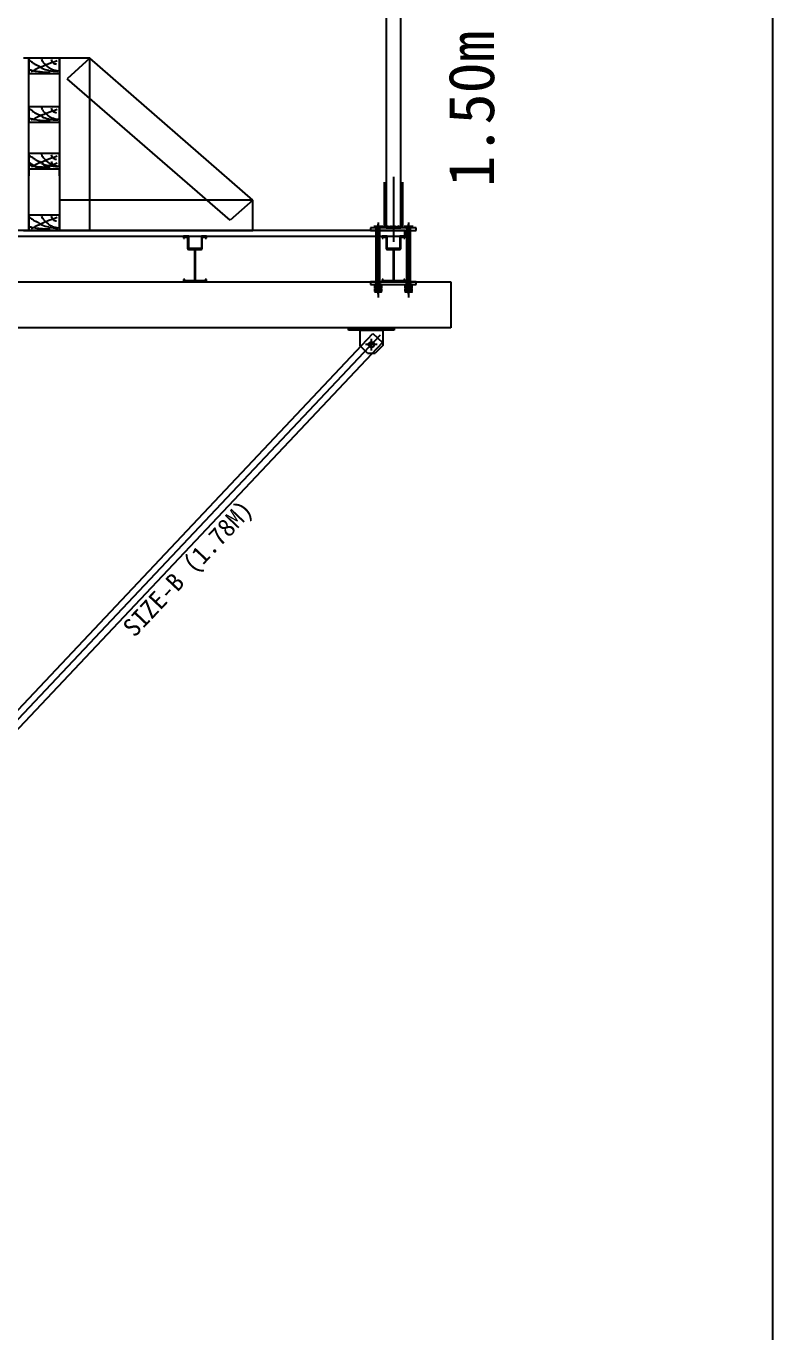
# Model space of a CAD drawing. Header units: metres. Extents: x 0 to 297, y 0 to 210.
# Drawn here: x 272.54 to 297, y 121.88 to 164.62 of the extents above; entities that cross this region are included whole.
import ezdxf

# ---------------------------------------------------------------- set-up
doc = ezdxf.new("R2010")
doc.units = ezdxf.units.M
for name, color, linetype in [(' ', 7, 'Continuous'), ('120', 7, 'Continuous'), ('19', 7, 'Continuous'), ('2', 7, 'Continuous'), ('3', 7, 'Continuous'), ('38536', 7, 'Continuous'), ('7', 7, 'Continuous')]:
    doc.layers.add(name, color=color, linetype=linetype)

msp = doc.modelspace()

# ---------------------------------------------------------------- linework, layer by layer
at = {"layer": ' '}
for p, q in [((272.63, 163.57), (272.45, 163.57)), ((272.63, 157.93), (272.63, 163.57)), ((284.31, 159.52), (284.31, 158.02)), ((284.83, 159.52), (284.83, 158.02)), ((272.45, 157.93), (272.63, 157.93))]:
    msp.add_line(p, q, dxfattribs=at)
for p, q in [((297, 0), (297, 210)), ((273.63, 163.57), (273.63, 157.93)), ((274.63, 163.57), (273.63, 163.57)), ((274.63, 157.93), (274.63, 163.57)), ((279.97, 158.93), (273.63, 158.93)), ((273.63, 158.93), (273.63, 157.93)), ((279.97, 157.93), (279.97, 158.93)), ((273.63, 157.93), (279.97, 157.93)), ((273.63, 157.93), (274.63, 157.93)), ((283.95, 158.1), (283.95, 158.02)), ((284.2, 158.02), (283.95, 158.02)), ((284.2, 158.02), (283.95, 158.02)), ((284.01, 158.1), (284.01, 158.02)), ((284.01, 155.94), (284.01, 158.02)), ((284.13, 155.94), (284.13, 158.02)), ((284.14, 158.02), (284.14, 158.1)), ((284.2, 158.02), (284.2, 158.1)), ((284.95, 158.1), (284.95, 158.02)), ((285.2, 158.02), (284.95, 158.02)), ((285.2, 158.02), (284.95, 158.02)), ((285.01, 158.1), (285.01, 158.02)), ((285.01, 155.94), (285.01, 158.02)), ((285.13, 155.94), (285.13, 158.02)), ((285.14, 158.02), (285.14, 158.1)), ((285.2, 158.02), (285.2, 158.1)), ((284.02, 155.94), (284.02, 156.52)), ((284.12, 155.94), (284.12, 156.52)), ((285.02, 155.94), (285.02, 156.52)), ((285.12, 155.94), (285.12, 156.52)), ((284.2, 156.25), (283.95, 156.25)), ((284.2, 156.25), (283.95, 156.25)), ((285.2, 156.25), (284.95, 156.25)), ((285.2, 156.25), (284.95, 156.25)), ((284.13, 155.94), (284.01, 155.94)), ((285.13, 155.94), (285.01, 155.94))]:
    msp.add_line(p, q)
for centre in [(284.07, 156.04), (285.07, 156.04)]:
    msp.add_arc(centre, 0.12, 240, 300)
at = {"layer": '120'}
for p, q in [((272.63, 163.57), (272.63, 163.07)), ((273.63, 163.57), (272.63, 163.57)), ((273.63, 163.07), (273.63, 163.57)), ((272.63, 163.07), (273.63, 163.07)), ((272.63, 161.98), (272.63, 161.48)), ((273.63, 161.98), (272.63, 161.98)), ((273.63, 161.48), (273.63, 161.98)), ((272.63, 161.48), (273.63, 161.48)), ((272.63, 160.45), (272.63, 159.95)), ((273.63, 160.45), (272.63, 160.45)), ((273.63, 159.95), (273.63, 160.45)), ((272.63, 160.22), (272.63, 159.72)), ((272.63, 159.95), (273.63, 159.95)), ((273.63, 159.72), (273.63, 160.22)), ((272.63, 158.43), (272.63, 157.93)), ((273.63, 158.43), (272.63, 158.43)), ((273.63, 157.93), (273.63, 158.43)), ((272.63, 157.93), (273.63, 157.93)), ((271.27, 141.18), (283.9, 154.56)), ((284.14, 154.51), (271.28, 140.88)), ((283.9, 154.56), (284.21, 154.27)), ((284.21, 154.27), (271.58, 140.89))]:
    msp.add_line(p, q, dxfattribs=at)
msp.add_circle((283.85, 154.2), 0.09, dxfattribs=at)
at = {"layer": '19'}
for p, q in [((284.07, 158.2), (284.07, 157.93)), ((285.07, 158.2), (285.07, 157.93)), ((284.07, 158.14), (284.07, 157.87)), ((284.07, 155.85), (284.07, 158.14)), ((285.07, 158.14), (285.07, 157.87)), ((285.07, 155.85), (285.07, 158.14)), ((284.07, 156.43), (284.07, 155.91)), ((285.07, 156.43), (285.07, 155.91))]:
    msp.add_line(p, q, dxfattribs=at)
at = {"layer": '2'}
for p, q in [((284.33, 171.66), (284.33, 158.02)), ((284.81, 158.02), (284.81, 171.66)), ((284.33, 158.02), (284.81, 158.02)), ((284.07, 156.56), (284.07, 155.74)), ((285.07, 156.56), (285.07, 155.74))]:
    msp.add_line(p, q, dxfattribs=at)
for centre, radius, start, end in [((274.5, 166.08), 3.17, 233.92, 236.37), ((305.87, 93.94), 76.73, 115.33, 115.61), ((273.57, 164.68), 1.5, 236.37, 241.4), ((275.55, 168.31), 5.63, 241.4, 242.43), ((278.09, 173.18), 11.12, 242.43, 243.16), ((274.14, 160.97), 2.56, 110.81, 115.33), ((273.6, 163.75), 0.59, 200.15, 207.28), ((273.28, 163.58), 0.23, 207.28, 218.69), ((273.46, 163.72), 0.46, 218.69, 225.73), ((274.9, 165.2), 2.52, 225.73, 228.73), ((273.56, 163.68), 0.5, 228.73, 248.81), ((275.97, 156.16), 7.71, 108.21, 110.81), ((273.55, 163.58), 0.2, 194.96, 213.64), ((273.55, 163.58), 0.2, 213.64, 232.32), ((273.55, 163.58), 0.2, 232.32, 249.74), ((273.55, 163.58), 0.2, 249.74, 267.16), ((278.22, 189.8), 27.18, 258.2, 258.46), ((273.1, 164.7), 1.57, 258.46, 266.22), ((273.25, 167.03), 3.91, 266.22, 271.13), ((273.44, 164), 0.84, 243.16, 258.21), ((273.61, 164.77), 1.63, 258.21, 268.99), ((273.68, 163.98), 0.82, 248.81, 264.45), ((274.5, 164.49), 3.17, 233.92, 236.37), ((278.22, 188.21), 27.18, 258.2, 258.46), ((305.87, 92.35), 76.73, 115.33, 115.61), ((273.57, 163.09), 1.5, 236.37, 241.4), ((273.1, 163.11), 1.57, 258.46, 266.22), ((275.55, 166.72), 5.63, 241.4, 242.43), ((278.09, 171.59), 11.12, 242.43, 243.16), ((274.14, 159.38), 2.56, 110.81, 115.33), ((273.6, 162.16), 0.59, 200.15, 207.28), ((273.44, 162.41), 0.84, 243.16, 258.21), ((273.28, 161.99), 0.23, 207.28, 218.69), ((273.46, 162.13), 0.46, 218.69, 225.73), ((274.9, 163.61), 2.52, 225.73, 228.73), ((273.56, 162.09), 0.5, 228.73, 248.81), ((275.97, 154.57), 7.71, 108.21, 110.81), ((273.61, 163.18), 1.63, 258.21, 268.99), ((273.55, 161.99), 0.2, 194.96, 213.64), ((273.55, 161.99), 0.2, 213.64, 232.32), ((273.68, 162.39), 0.82, 248.81, 264.45), ((273.55, 161.99), 0.2, 232.32, 249.74), ((273.55, 161.99), 0.2, 249.74, 267.16), ((273.25, 165.44), 3.91, 266.22, 271.13), ((274.5, 162.96), 3.17, 233.92, 236.37), ((273.57, 161.57), 1.5, 236.37, 241.4), ((273.6, 160.63), 0.59, 200.15, 207.28), ((273.28, 160.46), 0.23, 207.28, 218.69), ((273.46, 160.61), 0.46, 218.69, 225.73), ((275.97, 153.04), 7.71, 108.21, 110.81), ((273.55, 160.46), 0.2, 194.96, 213.64), ((273.55, 160.46), 0.2, 213.64, 232.32), ((273.55, 160.46), 0.2, 232.32, 249.74), ((274.5, 162.73), 3.17, 233.92, 236.37), ((278.22, 186.68), 27.18, 258.2, 258.46), ((305.87, 90.82), 76.73, 115.33, 115.61), ((273.57, 161.34), 1.5, 236.37, 241.4), ((273.1, 161.58), 1.57, 258.46, 266.22), ((275.55, 165.19), 5.63, 241.4, 242.43), ((275.55, 164.96), 5.63, 241.4, 242.43), ((278.09, 170.06), 11.12, 242.43, 243.16), ((273.25, 163.92), 3.91, 266.22, 271.13), ((274.14, 157.85), 2.56, 110.81, 115.33), ((274.14, 157.63), 2.56, 110.81, 115.33), ((273.6, 160.4), 0.59, 200.15, 207.28), ((273.44, 160.88), 0.84, 243.16, 258.21), ((273.28, 160.24), 0.23, 207.28, 218.69), ((273.46, 160.38), 0.46, 218.69, 225.73), ((274.9, 162.08), 2.52, 225.73, 228.73), ((274.9, 161.86), 2.52, 225.73, 228.73), ((273.56, 160.56), 0.5, 228.73, 248.81), ((275.97, 152.81), 7.71, 108.21, 110.81), ((273.61, 161.66), 1.63, 258.21, 268.99), ((273.55, 160.24), 0.2, 194.96, 213.64), ((273.55, 160.24), 0.2, 213.64, 232.32), ((273.68, 160.86), 0.82, 248.81, 264.45), ((273.55, 160.24), 0.2, 232.32, 249.74), ((273.55, 160.46), 0.2, 249.74, 267.16), ((273.55, 160.24), 0.2, 249.74, 267.16), ((274.5, 160.94), 3.17, 233.92, 236.37), ((305.87, 88.8), 76.73, 115.33, 115.61), ((273.57, 159.55), 1.5, 236.37, 241.4), ((275.55, 163.18), 5.63, 241.4, 242.43), ((278.09, 168.04), 11.12, 242.43, 243.16), ((274.14, 155.84), 2.56, 110.81, 115.33), ((273.6, 158.61), 0.59, 200.15, 207.28), ((273.28, 158.45), 0.23, 207.28, 218.69), ((273.46, 158.59), 0.46, 218.69, 225.73), ((274.9, 160.07), 2.52, 225.73, 228.73), ((273.56, 158.55), 0.5, 228.73, 248.81), ((275.97, 151.03), 7.71, 108.21, 110.81), ((273.55, 158.45), 0.2, 194.96, 213.64), ((273.55, 158.45), 0.2, 213.64, 232.32), ((273.55, 158.45), 0.2, 232.32, 249.74), ((273.55, 158.45), 0.2, 249.74, 267.16), ((278.22, 184.66), 27.18, 258.2, 258.46), ((273.1, 159.57), 1.57, 258.46, 266.22), ((273.25, 161.9), 3.91, 266.22, 271.13), ((273.44, 158.87), 0.84, 243.16, 258.21), ((273.61, 159.64), 1.63, 258.21, 268.99), ((273.68, 158.84), 0.82, 248.81, 264.45)]:
    msp.add_arc(centre, radius, start, end, dxfattribs=at)
at = {"layer": '3'}
for centre, radius, start, end in [((284.27, 158.02), 0.03, 90, 180), ((284.28, 158.05), 0.02, -87.99, 89.3), ((284.32, 158.05), 0.02, -87.99, 89.3), ((284.36, 158.05), 0.02, -87.99, 89.3), ((284.4, 158.05), 0.02, -87.99, 89.3), ((284.44, 158.05), 0.02, -87.99, 89.3), ((284.48, 158.05), 0.02, -87.99, 89.3), ((284.48, 158.05), 0.02, -87.99, 89.3), ((284.52, 158.05), 0.02, -87.99, 89.3), ((284.52, 158.05), 0.02, -87.99, 89.3), ((284.56, 158.05), 0.02, -87.99, 89.3), ((284.56, 158.05), 0.02, -87.99, 89.3), ((284.6, 158.05), 0.02, -87.99, 89.3), ((284.6, 158.05), 0.02, -87.99, 89.3), ((284.64, 158.05), 0.02, -87.99, 89.3), ((284.64, 158.05), 0.02, -87.99, 89.3), ((284.68, 158.05), 0.02, -87.99, 89.3), ((284.72, 158.05), 0.02, -87.99, 89.3), ((284.76, 158.05), 0.02, -87.99, 89.3), ((284.8, 158.05), 0.02, -87.99, 89.3), ((284.84, 158.05), 0.02, -87.99, 89.3), ((284.87, 158.02), 0.03, 0, 90)]:
    msp.add_arc(centre, radius, start, end, dxfattribs=at)
at = {"layer": '38536'}
for p, q in [((284.95, 157.93), (258.68, 157.93)), ((258.68, 157.75), (284.95, 157.75)), ((284.95, 157.75), (284.95, 157.93)), ((258.68, 156.25), (286.45, 156.25)), ((286.45, 156.25), (286.45, 154.75)), ((286.45, 154.75), (258.68, 154.75)), ((283.47, 154.67), (283.47, 154.17)), ((283.47, 154.67), (284.22, 154.67)), ((283.85, 154), (283.85, 154.39)), ((283.85, 154), (283.85, 154.39)), ((284.22, 154.67), (284.22, 154.17)), ((283.72, 153.92), (283.47, 154.17)), ((284.04, 154.2), (283.66, 154.2)), ((283.72, 153.92), (283.97, 153.92)), ((284.22, 154.17), (283.97, 153.92))]:
    msp.add_line(p, q, dxfattribs=at)
msp.add_circle((283.85, 154.2), 0.09, dxfattribs=at)
msp.add_circle((283.85, 154.2), 0.09, dxfattribs=at)
msp.add_circle((283.85, 154.2), 0.09, dxfattribs=at)
msp.add_circle((283.85, 154.2), 0.09, dxfattribs=at)
at = {"layer": '7'}
for p, q in [((274.63, 163.57), (273.88, 162.9)), ((279.97, 158.93), (274.63, 163.57)), ((279.22, 158.27), (273.88, 162.9)), ((284.27, 159.52), (284.27, 158.02)), ((284.57, 159.69), (284.57, 157.56)), ((284.87, 159.52), (284.87, 158.02)), ((279.97, 158.93), (279.22, 158.27)), ((277.7, 157.75), (277.7, 157.68)), ((277.87, 157.75), (277.7, 157.75)), ((277.87, 157.36), (277.87, 157.75)), ((277.87, 157.75), (278.28, 157.75)), ((278.28, 157.75), (278.28, 157.36)), ((278.45, 157.75), (278.28, 157.75)), ((278.45, 157.68), (278.45, 157.75)), ((283.82, 158.02), (283.82, 157.93)), ((285.32, 158.02), (283.82, 158.02)), ((283.82, 157.93), (285.32, 157.93)), ((284.07, 157.93), (284.07, 158.02)), ((284.2, 157.75), (284.2, 157.68)), ((284.37, 157.75), (284.2, 157.75)), ((284.37, 157.36), (284.37, 157.75)), ((284.37, 157.75), (284.78, 157.75)), ((284.78, 157.75), (284.78, 157.36)), ((284.95, 157.75), (284.78, 157.75)), ((284.95, 157.68), (284.95, 157.75)), ((285.07, 157.93), (285.07, 158.02)), ((285.32, 157.93), (285.32, 158.02)), ((277.7, 157.68), (277.73, 157.68)), ((277.73, 157.68), (277.73, 157.7)), ((277.75, 157.72), (277.81, 157.72)), ((277.83, 157.7), (277.83, 157.35)), ((277.87, 157.31), (278.04, 157.31)), ((278.26, 157.34), (277.89, 157.34)), ((278.11, 157.31), (278.27, 157.31)), ((278.31, 157.35), (278.31, 157.7)), ((278.33, 157.72), (278.39, 157.72)), ((278.41, 157.7), (278.41, 157.68)), ((278.41, 157.68), (278.45, 157.68)), ((284.2, 157.68), (284.23, 157.68)), ((284.23, 157.68), (284.23, 157.7)), ((284.25, 157.72), (284.31, 157.72)), ((284.33, 157.7), (284.33, 157.35)), ((284.37, 157.31), (284.54, 157.31)), ((284.76, 157.34), (284.39, 157.34)), ((284.61, 157.31), (284.77, 157.31)), ((284.81, 157.35), (284.81, 157.7)), ((284.83, 157.72), (284.89, 157.72)), ((284.91, 157.7), (284.91, 157.68)), ((284.91, 157.68), (284.95, 157.68)), ((278.06, 157.29), (278.06, 156.31)), ((278.09, 156.31), (278.09, 157.29)), ((284.56, 157.29), (284.56, 156.31)), ((284.59, 156.31), (284.59, 157.29)), ((284.13, 156.52), (284.01, 156.52)), ((285.13, 156.52), (285.01, 156.52)), ((277.7, 156.33), (277.7, 156.25)), ((277.74, 156.33), (277.7, 156.33)), ((277.7, 156.25), (278.45, 156.25)), ((277.74, 156.31), (277.74, 156.33)), ((278.04, 156.29), (277.76, 156.29)), ((278.39, 156.29), (278.11, 156.29)), ((278.41, 156.33), (278.41, 156.31)), ((278.45, 156.33), (278.41, 156.33)), ((278.45, 156.25), (278.45, 156.33)), ((283.82, 156.25), (283.82, 156.16)), ((285.32, 156.25), (283.82, 156.25)), ((283.82, 156.16), (285.32, 156.16)), ((283.95, 156.15), (283.95, 156.06)), ((283.95, 156.03), (283.95, 155.94)), ((284.16, 156.16), (283.98, 156.16)), ((283.98, 156.04), (284.16, 156.04)), ((284.16, 156.04), (283.98, 156.04)), ((284.01, 156.15), (284.01, 156.06)), ((284.01, 156.03), (284.01, 155.94)), ((284.07, 156.16), (284.07, 156.25)), ((284.13, 156.06), (284.13, 156.15)), ((284.13, 155.94), (284.13, 156.03)), ((284.19, 156.06), (284.19, 156.15)), ((284.19, 155.94), (284.19, 156.03)), ((284.2, 156.33), (284.2, 156.25)), ((284.24, 156.33), (284.2, 156.33)), ((284.2, 156.25), (284.95, 156.25)), ((284.24, 156.31), (284.24, 156.33)), ((284.54, 156.29), (284.26, 156.29)), ((284.89, 156.29), (284.61, 156.29)), ((284.91, 156.33), (284.91, 156.31)), ((284.95, 156.33), (284.91, 156.33)), ((284.95, 156.25), (284.95, 156.33)), ((284.95, 156.15), (284.95, 156.06)), ((284.95, 156.03), (284.95, 155.94)), ((285.16, 156.16), (284.98, 156.16)), ((285.16, 156.04), (284.98, 156.04)), ((284.98, 156.04), (285.16, 156.04)), ((285.01, 156.15), (285.01, 156.06)), ((285.01, 156.03), (285.01, 155.94)), ((285.07, 156.16), (285.07, 156.25)), ((285.13, 156.06), (285.13, 156.15)), ((285.13, 155.94), (285.13, 156.03)), ((285.19, 156.06), (285.19, 156.15)), ((285.19, 155.94), (285.19, 156.03)), ((285.32, 156.16), (285.32, 156.25)), ((283.98, 155.92), (284.16, 155.92)), ((284.98, 155.92), (285.16, 155.92)), ((283.1, 154.75), (284.6, 154.75)), ((283.1, 154.67), (283.1, 154.75)), ((284.6, 154.75), (284.6, 154.67)), ((284.6, 154.67), (283.1, 154.67))]:
    msp.add_line(p, q, dxfattribs=at)
for centre, radius, start, end in [((277.75, 157.7), 0.02, 90, 180), ((277.81, 157.7), 0.02, 0, 90), ((277.87, 157.35), 0.04, 180, 270), ((277.89, 157.36), 0.02, 180, 270), ((278.04, 157.29), 0.02, 0, 90), ((278.11, 157.29), 0.02, 90, 180), ((278.26, 157.36), 0.02, -90, 0), ((278.27, 157.35), 0.04, -90, 0), ((278.33, 157.7), 0.02, 90, 180), ((278.39, 157.7), 0.02, 0, 90), ((284.25, 157.7), 0.02, 90, 180), ((284.31, 157.7), 0.02, 0, 90), ((284.37, 157.35), 0.04, 180, 270), ((284.39, 157.36), 0.02, 180, 270), ((284.54, 157.29), 0.02, 0, 90), ((284.61, 157.29), 0.02, 90, 180), ((284.76, 157.36), 0.02, -90, 0), ((284.77, 157.35), 0.04, -90, 0), ((284.83, 157.7), 0.02, 90, 180), ((284.89, 157.7), 0.02, 0, 90), ((277.76, 156.31), 0.02, 180, 270), ((278.04, 156.31), 0.02, -90, 0), ((278.11, 156.31), 0.02, 180, 270), ((278.39, 156.31), 0.02, -90, 0), ((283.98, 156.13), 0.04, 33.63, 146.37), ((283.98, 156.08), 0.04, 213.63, 326.37), ((283.98, 156.01), 0.04, 33.63, 146.37), ((284.07, 156.04), 0.12, 60, 120), ((284.07, 156.16), 0.12, 240, 300), ((284.07, 155.92), 0.12, 60, 120), ((284.16, 156.13), 0.04, 33.63, 146.37), ((284.16, 156.08), 0.04, 213.63, 326.37), ((284.16, 156.01), 0.04, 33.63, 146.37), ((284.26, 156.31), 0.02, 180, 270), ((284.54, 156.31), 0.02, -90, 0), ((284.61, 156.31), 0.02, 180, 270), ((284.89, 156.31), 0.02, -90, 0), ((284.98, 156.13), 0.04, 33.63, 146.37), ((284.98, 156.08), 0.04, 213.63, 326.37), ((284.98, 156.01), 0.04, 33.63, 146.37), ((285.07, 156.04), 0.12, 60, 120), ((285.07, 156.16), 0.12, 240, 300), ((285.07, 155.92), 0.12, 60, 120), ((285.16, 156.13), 0.04, 33.63, 146.37), ((285.16, 156.08), 0.04, 213.63, 326.37), ((285.16, 156.01), 0.04, 33.63, 146.37), ((283.98, 155.96), 0.04, 213.63, 326.37), ((284.07, 156.04), 0.12, 240, 300), ((284.16, 155.96), 0.04, 213.63, 326.37), ((284.98, 155.96), 0.04, 213.63, 326.37), ((285.07, 156.04), 0.12, 240, 300), ((285.16, 155.96), 0.04, 213.63, 326.37)]:
    msp.add_arc(centre, radius, start, end, dxfattribs=at)

# ---------------------------------------------------------------- texts
msp.add_text('1.50m', height=1.5, rotation=90).set_placement((287.87, 159.36))
at = {"layer": '120'}
msp.add_text('SIZE-B (1.78M)', height=0.6, rotation=46.64, dxfattribs=at).set_placement((276.09, 144.59))

doc.saveas('drawing.dxf')
